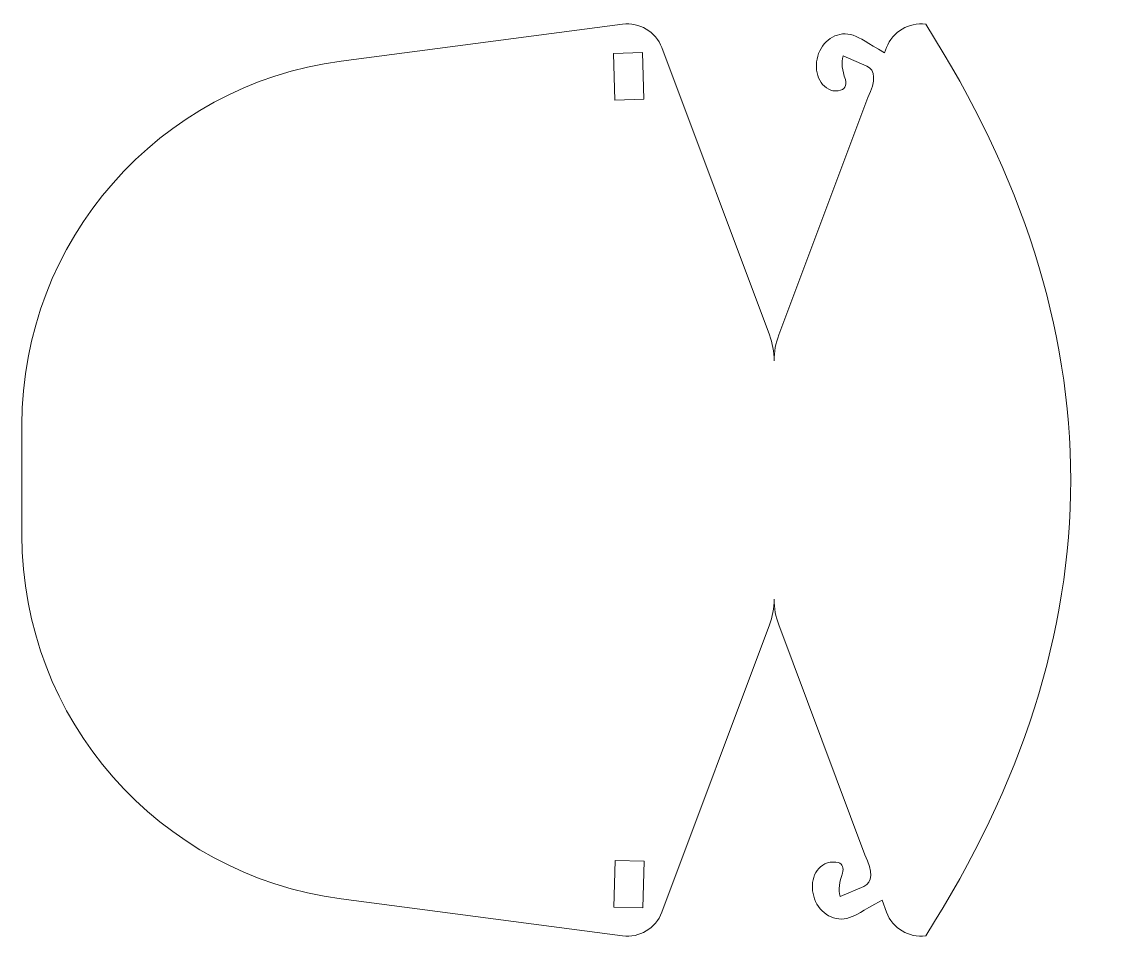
# Model space of a CAD drawing. Header units: inches. Extents: x -7.3 to 7.7, y -6 to 6.5.
import ezdxf

# ---------------------------------------------------------------- set-up
doc = ezdxf.new("R2010")
doc.units = ezdxf.units.IN
doc.header["$MEASUREMENT"] = 0
doc.layers.add('Layer 1', color=7, linetype='Continuous')

msp = doc.modelspace()

# ---------------------------------------------------------------- linework, layer by layer
at = {"layer": 'Layer 1', "lineweight": 9}
for points, knots in [([(3.879, -5.385), (3.879, -5.385), (4.201, -5.247), (4.201, -5.247), (4.201, -5.247), (4.323, -5.192), (4.328, -5.049), (4.217, -4.818), (4.217, -4.818), (4.217, -4.818), (3.043, -1.685), (3.043, -1.685), (3.043, -1.685), (3.001, -1.573), (2.979, -1.454), (2.979, -1.334), (2.979, -1.334), (2.979, -1.454), (2.958, -1.573), (2.915, -1.685), (2.915, -1.685), (2.915, -1.685), (1.447, -5.6), (1.447, -5.6), (1.447, -5.6), (1.366, -5.818), (1.145, -5.951), (0.914, -5.921), (0.914, -5.921), (0.914, -5.921), (-2.922, -5.417), (-2.922, -5.417), (-2.922, -5.417), (-5.41, -5.09), (-7.271, -2.969), (-7.271, -0.459), (-7.271, -0.459), (-7.271, -0.459), (-7.271, 0.291), (-7.271, 0.291), (-7.271, 0.291), (-7.271, 0.291), (-7.271, 1.041), (-7.271, 1.041), (-7.271, 1.041), (-7.271, 3.55), (-5.41, 5.671), (-2.922, 5.998), (-2.922, 5.998), (-2.922, 5.998), (0.914, 6.502), (0.914, 6.502), (0.914, 6.502), (1.145, 6.532), (1.366, 6.4), (1.447, 6.182), (1.447, 6.182), (1.447, 6.182), (2.915, 2.267), (2.915, 2.267), (2.915, 2.267), (2.958, 2.155), (2.979, 2.036), (2.979, 1.916), (2.979, 1.916), (2.979, 2.036), (3.001, 2.155), (3.043, 2.267), (3.043, 2.267), (3.043, 2.267), (4.256, 5.502), (4.256, 5.502), (4.256, 5.502), (4.367, 5.733), (4.361, 5.876), (4.24, 5.931), (4.24, 5.931), (4.24, 5.931), (3.918, 6.069), (3.918, 6.069), (3.918, 6.069), (3.893, 5.978), (3.904, 5.871), (3.951, 5.749), (3.951, 5.749), (3.974, 5.663), (3.941, 5.611), (3.853, 5.593), (3.853, 5.593), (3.82, 5.591), (3.786, 5.591), (3.76, 5.6), (3.76, 5.6), (3.564, 5.672), (3.514, 5.906), (3.585, 6.102), (3.585, 6.102), (3.656, 6.298), (3.862, 6.421), (4.058, 6.35), (4.058, 6.35), (4.157, 6.314), (4.243, 6.252), (4.485, 6.113), (4.485, 6.113), (4.485, 6.113), (4.511, 6.182), (4.511, 6.182), (4.511, 6.182), (4.593, 6.4), (4.814, 6.532), (5.044, 6.502), (5.044, 6.502), (7.679, 2.361), (7.679, -1.78), (5.044, -5.921), (5.044, -5.921), (4.814, -5.951), (4.593, -5.818), (4.511, -5.6), (4.511, -5.6), (4.511, -5.6), (4.449, -5.434), (4.449, -5.434), (4.449, -5.434), (4.155, -5.598), (4.109, -5.636), (4.006, -5.673), (4.006, -5.673), (3.81, -5.745), (3.601, -5.614), (3.53, -5.418), (3.53, -5.418), (3.459, -5.222), (3.512, -4.995), (3.707, -4.924), (3.707, -4.924), (3.749, -4.909), (3.809, -4.918), (3.854, -4.921), (3.854, -4.921), (3.912, -4.945), (3.931, -4.993), (3.912, -5.065), (3.912, -5.065), (3.865, -5.187), (3.854, -5.294), (3.879, -5.385), (3.879, -5.385), (3.879, -5.385), (3.879, -5.385), (3.879, -5.385)], [0, 0, 0, 0, 0.025641, 0.025641, 0.025641, 0.025641, 0.051282, 0.051282, 0.051282, 0.051282, 0.076923, 0.076923, 0.076923, 0.076923, 0.102564, 0.102564, 0.102564, 0.102564, 0.128205, 0.128205, 0.128205, 0.128205, 0.153846, 0.153846, 0.153846, 0.153846, 0.179487, 0.179487, 0.179487, 0.179487, 0.205128, 0.205128, 0.205128, 0.205128, 0.230769, 0.230769, 0.230769, 0.230769, 0.25641, 0.25641, 0.25641, 0.25641, 0.282051, 0.282051, 0.282051, 0.282051, 0.307692, 0.307692, 0.307692, 0.307692, 0.333333, 0.333333, 0.333333, 0.333333, 0.358974, 0.358974, 0.358974, 0.358974, 0.384615, 0.384615, 0.384615, 0.384615, 0.410256, 0.410256, 0.410256, 0.410256, 0.435897, 0.435897, 0.435897, 0.435897, 0.461538, 0.461538, 0.461538, 0.461538, 0.487179, 0.487179, 0.487179, 0.487179, 0.512821, 0.512821, 0.512821, 0.512821, 0.538462, 0.538462, 0.538462, 0.538462, 0.564103, 0.564103, 0.564103, 0.564103, 0.589744, 0.589744, 0.589744, 0.589744, 0.615385, 0.615385, 0.615385, 0.615385, 0.641026, 0.641026, 0.641026, 0.641026, 0.666667, 0.666667, 0.666667, 0.666667, 0.692308, 0.692308, 0.692308, 0.692308, 0.717949, 0.717949, 0.717949, 0.717949, 0.74359, 0.74359, 0.74359, 0.74359, 0.769231, 0.769231, 0.769231, 0.769231, 0.794872, 0.794872, 0.794872, 0.794872, 0.820513, 0.820513, 0.820513, 0.820513, 0.846154, 0.846154, 0.846154, 0.846154, 0.871795, 0.871795, 0.871795, 0.871795, 0.897436, 0.897436, 0.897436, 0.897436, 0.923077, 0.923077, 0.923077, 0.923077, 0.948718, 0.948718, 0.948718, 0.948718, 1, 1, 1, 1]), ([(0.788, 6.103), (0.788, 6.103), (0.806, 5.468), (0.806, 5.468), (0.806, 5.468), (0.806, 5.468), (1.203, 5.479), (1.203, 5.479), (1.203, 5.479), (1.203, 5.479), (1.185, 6.115), (1.185, 6.115), (1.185, 6.115), (1.185, 6.115), (0.788, 6.103), (0.788, 6.103)], [0, 0, 0, 0, 0.2, 0.2, 0.2, 0.2, 0.4, 0.4, 0.4, 0.4, 0.6, 0.6, 0.6, 0.6, 1, 1, 1, 1]), ([(0.795, -5.528), (0.795, -5.528), (0.813, -4.892), (0.813, -4.892), (0.813, -4.892), (0.813, -4.892), (1.21, -4.903), (1.21, -4.903), (1.21, -4.903), (1.21, -4.903), (1.192, -5.539), (1.192, -5.539), (1.192, -5.539), (1.192, -5.539), (0.795, -5.528), (0.795, -5.528)], [0, 0, 0, 0, 0.2, 0.2, 0.2, 0.2, 0.4, 0.4, 0.4, 0.4, 0.6, 0.6, 0.6, 0.6, 1, 1, 1, 1])]:
    msp.add_open_spline(points, degree=3, knots=knots, dxfattribs=at)

doc.saveas('drawing.dxf')
